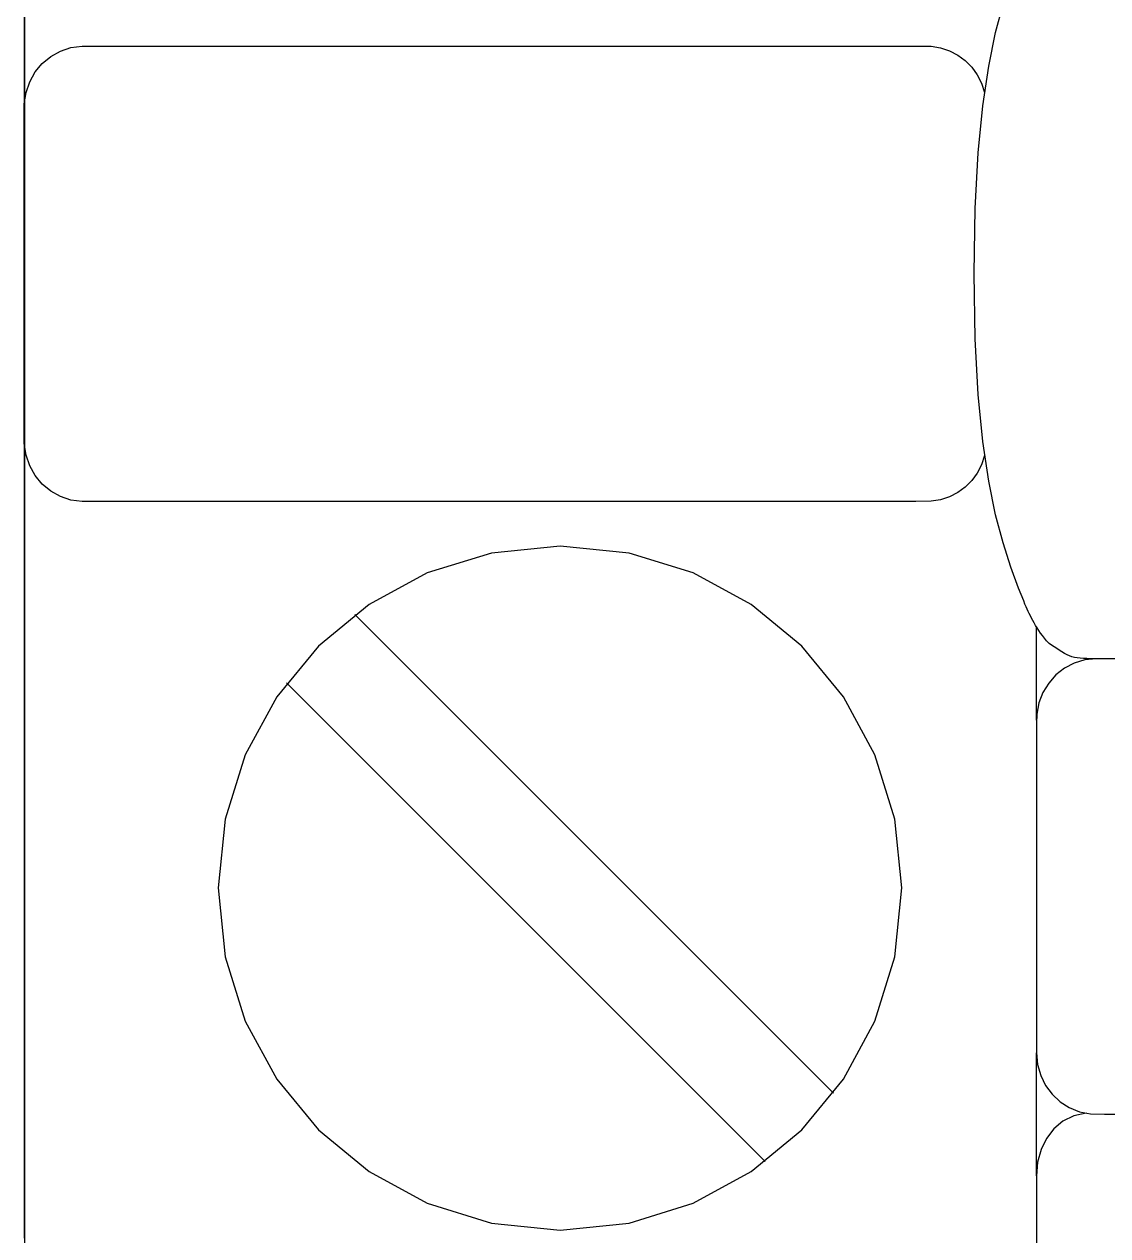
# Model space of a CAD drawing. Extents: x 1 to 47.7, y 0.2 to 35.
# Drawn here: x 36.708 to 37.238, y 8.464 to 9.057 of the extents above; entities that cross this region are included whole.
import ezdxf

# ---------------------------------------------------------------- set-up
doc = ezdxf.new("R2010")
doc.units = 0
doc.header["$MEASUREMENT"] = 0
for name, color, linetype in [('7_1__EMPTY_IO_BOARD_POSITI', 7, 'CONTINUOUS'), ('7_2___8__INDEPENDENT_INPUT', 7, 'CONTINUOUS'), ('7_3___8__OPTOISO_INDEPENDE', 7, 'CONTINUOUS'), ('7_4___24__OPTOISO_INDEPEND', 7, 'CONTINUOUS'), ('7_5___8__INDEPENDENT_INPUT', 7, 'CONTINUOUS'), ('7_6____8__INDEPENDENT_INPU', 7, 'CONTINUOUS'), ('7_7____8__OPTOISO_INDEPEND', 7, 'CONTINUOUS'), ('7_8____8__OPTOISO_INDEPEND', 7, 'CONTINUOUS')]:
    doc.layers.add(name, color=color, linetype=linetype)

msp = doc.modelspace()

# ---------------------------------------------------------------- linework, layer by layer
at = {"layer": '7_1__EMPTY_IO_BOARD_POSITI'}
msp.add_lwpolyline([(36.70819, 8.45), (36.70819, 8.49693), (36.70819, 8.54791), (36.70819, 8.60279), (36.70819, 8.66141), (36.70819, 8.72362), (36.70819, 8.78928), (36.70819, 8.85822), (36.70819, 8.93029), (36.70819, 9.00534), (36.70819, 9.08321), (36.70819, 9.16375), (36.70819, 9.24682), (36.70819, 9.33225), (36.70819, 9.41989), (36.70819, 9.50959), (36.70819, 9.60119), (36.70819, 9.78951)], dxfattribs=at)
at = {"layer": '7_2___8__INDEPENDENT_INPUT'}
for points in [[(36.70795, 9.73009), (36.70795, 9.5967), (36.70795, 9.46688), (36.70795, 9.34107), (36.70795, 9.2197), (36.70795, 9.10324), (36.70795, 8.99213), (36.70795, 8.8868), (36.70795, 8.7877), (36.70795, 8.69529), (36.70795, 8.61), (36.70795, 8.57017), (36.70795, 8.53228), (36.70795, 8.4964), (36.70795, 8.46258)], [(37.23261, 8.74603), (37.23111, 8.74604), (37.22954, 8.74606), (37.22794, 8.74611), (37.22634, 8.74619), (37.22478, 8.74631), (37.2233, 8.74648), (37.22193, 8.74671), (37.2207, 8.747), (37.21956, 8.74742), (37.21831, 8.74801), (37.21706, 8.7487), (37.21579, 8.74946), (37.21452, 8.75027), (37.21325, 8.7511), (37.21199, 8.75195), (37.21073, 8.75278), (37.20948, 8.75357), (37.20832, 8.7548), (37.20726, 8.75611), (37.20626, 8.75739), (37.20533, 8.75865), (37.20447, 8.75989), (37.20366, 8.76112), (37.2029, 8.76235), (37.20219, 8.76358), (37.20153, 8.76482), (37.20091, 8.76599), (37.20035, 8.76708), (37.19983, 8.76814), (37.19932, 8.7692), (37.19881, 8.77031), (37.19828, 8.77151), (37.19771, 8.77283), (37.1971, 8.77433), (37.19461, 8.78065), (37.19081, 8.79093), (37.18699, 8.80272), (37.18332, 8.81654), (37.17997, 8.83291), (37.17708, 8.85237), (37.17482, 8.87544), (37.17335, 8.90265), (37.17282, 8.93451), (37.17335, 8.96637), (37.17482, 8.99357), (37.17708, 9.01663), (37.17997, 9.03609), (37.18332, 9.05247), (37.18699, 9.06628)], [(37.17794, 8.84545), (37.17645, 8.84101), (37.17433, 8.83692), (37.17164, 8.83324), (37.16845, 8.83002), (37.16481, 8.82734), (37.16077, 8.82525), (37.15641, 8.82382), (37.15177, 8.8231), (37.14428, 8.82303), (37.11204, 8.82303), (37.05795, 8.82303), (36.99028, 8.82303), (36.9173, 8.82303), (36.84727, 8.82303), (36.78845, 8.82303), (36.74913, 8.82303), (36.73638, 8.82304), (36.73081, 8.82374), (36.72563, 8.82547), (36.72092, 8.8281), (36.71678, 8.83155), (36.71332, 8.8357), (36.71064, 8.84045), (36.70883, 8.84571), (36.708, 8.85136), (36.70795, 8.85634), (36.70795, 8.8705), (36.70795, 8.89282), (36.70795, 8.92004), (36.70795, 8.94888), (36.70795, 8.9761), (36.70795, 8.99842), (36.70795, 9.01258), (36.708, 9.01756), (36.70883, 9.02321), (36.71064, 9.02846), (36.71332, 9.03322), (36.71678, 9.03737), (36.72092, 9.04081), (36.72563, 9.04344), (36.73081, 9.04516), (36.73638, 9.04586), (36.74913, 9.04588), (36.78845, 9.04588), (36.84727, 9.04588), (36.9173, 9.04588), (36.99028, 9.04588), (37.05795, 9.04588), (37.11204, 9.04588), (37.14428, 9.04588), (37.15178, 9.0458), (37.15645, 9.04508), (37.16083, 9.04363), (37.16487, 9.04151), (37.16851, 9.0388), (37.1717, 9.03555), (37.17437, 9.03183), (37.17647, 9.0277), (37.17794, 9.02322)], [(37.10398, 8.53351), (36.86971, 8.76777)], [(37.20337, 8.71604), (37.20337, 8.76159)], [(37.24831, 8.74603), (37.23261, 8.74603), (37.22705, 8.74549), (37.22184, 8.74393), (37.21709, 8.74146), (37.21288, 8.73818), (37.20932, 8.73419), (37.20651, 8.72958), (37.20453, 8.72446), (37.2035, 8.71893), (37.20337, 8.71442), (37.20337, 8.70262), (37.20337, 8.68206), (37.20337, 8.65594), (37.20337, 8.62744), (37.20337, 8.59973), (37.20337, 8.57599), (37.20337, 8.55942), (37.20337, 8.55319), (37.20389, 8.54749), (37.20541, 8.54215), (37.20782, 8.53727), (37.21101, 8.53295), (37.21491, 8.5293), (37.2194, 8.52641), (37.2244, 8.52438), (37.22979, 8.52332), (37.2367, 8.52318), (37.26643, 8.52318)], [(37.07056, 8.50009), (36.83629, 8.73435)], [(37.20337, 8.50764), (37.20337, 8.55319)], [(37.22759, 8.52376), (37.22157, 8.52239), (37.21629, 8.51976), (37.21182, 8.51602), (37.20822, 8.51134), (37.20557, 8.50585), (37.20393, 8.49971), (37.20337, 8.49307), (37.20337, 8.48884), (37.20337, 8.47792), (37.20337, 8.46298), (37.20337, 8.44671), (37.20337, 8.43178), (37.20337, 8.42085), (37.20337, 8.41662)], [(37.20337, 8.49307), (37.20337, 8.50764)]]:
    msp.add_lwpolyline(points, dxfattribs=at)
msp.add_lwpolyline([(36.97032, 8.4665), (37.004, 8.4699), (37.03537, 8.47966), (37.06375, 8.49509), (37.08848, 8.51553), (37.10887, 8.5403), (37.12427, 8.56874), (37.134, 8.60018), (37.1374, 8.63393), (37.134, 8.66763), (37.12427, 8.69902), (37.10887, 8.72743), (37.08848, 8.75219), (37.06375, 8.77262), (37.03537, 8.78804), (37.004, 8.79779), (36.97032, 8.80119), (36.93662, 8.79779), (36.9052, 8.78804), (36.87676, 8.77262), (36.85197, 8.75219), (36.83151, 8.72743), (36.81605, 8.69902), (36.80628, 8.66763), (36.80287, 8.63393), (36.80628, 8.60018), (36.81605, 8.56874), (36.83151, 8.5403), (36.85197, 8.51553), (36.87676, 8.49509), (36.9052, 8.47966), (36.93662, 8.4699)], close=True, dxfattribs=at)
at = {"layer": '7_3___8__OPTOISO_INDEPENDE'}
for points in [[(36.70795, 9.73009), (36.70795, 9.5967), (36.70795, 9.46688), (36.70795, 9.34107), (36.70795, 9.2197), (36.70795, 9.10324), (36.70795, 8.99213), (36.70795, 8.8868), (36.70795, 8.7877), (36.70795, 8.69529), (36.70795, 8.61), (36.70795, 8.57017), (36.70795, 8.53228), (36.70795, 8.4964), (36.70795, 8.46258)], [(37.23261, 8.74603), (37.23111, 8.74604), (37.22954, 8.74606), (37.22794, 8.74611), (37.22634, 8.74619), (37.22478, 8.74631), (37.2233, 8.74648), (37.22193, 8.74671), (37.2207, 8.747), (37.21956, 8.74742), (37.21831, 8.74801), (37.21706, 8.7487), (37.21579, 8.74946), (37.21452, 8.75027), (37.21325, 8.7511), (37.21199, 8.75195), (37.21073, 8.75278), (37.20948, 8.75357), (37.20832, 8.7548), (37.20726, 8.75611), (37.20626, 8.75739), (37.20533, 8.75865), (37.20447, 8.75989), (37.20366, 8.76112), (37.2029, 8.76235), (37.20219, 8.76358), (37.20153, 8.76482), (37.20091, 8.76599), (37.20035, 8.76708), (37.19983, 8.76814), (37.19932, 8.7692), (37.19881, 8.77031), (37.19828, 8.77151), (37.19771, 8.77283), (37.1971, 8.77433), (37.19461, 8.78065), (37.19081, 8.79093), (37.18699, 8.80272), (37.18332, 8.81654), (37.17997, 8.83291), (37.17708, 8.85237), (37.17482, 8.87544), (37.17335, 8.90265), (37.17282, 8.93451), (37.17335, 8.96637), (37.17482, 8.99357), (37.17708, 9.01663), (37.17997, 9.03609), (37.18332, 9.05247), (37.18699, 9.06628)], [(37.17794, 8.84545), (37.17645, 8.84101), (37.17433, 8.83692), (37.17164, 8.83324), (37.16845, 8.83002), (37.16481, 8.82734), (37.16077, 8.82525), (37.15641, 8.82382), (37.15177, 8.8231), (37.14428, 8.82303), (37.11204, 8.82303), (37.05795, 8.82303), (36.99028, 8.82303), (36.9173, 8.82303), (36.84727, 8.82303), (36.78845, 8.82303), (36.74913, 8.82303), (36.73638, 8.82304), (36.73081, 8.82374), (36.72563, 8.82547), (36.72092, 8.8281), (36.71678, 8.83155), (36.71332, 8.8357), (36.71064, 8.84045), (36.70883, 8.84571), (36.708, 8.85136), (36.70795, 8.85634), (36.70795, 8.8705), (36.70795, 8.89282), (36.70795, 8.92004), (36.70795, 8.94888), (36.70795, 8.9761), (36.70795, 8.99842), (36.70795, 9.01258), (36.708, 9.01756), (36.70883, 9.02321), (36.71064, 9.02846), (36.71332, 9.03322), (36.71678, 9.03737), (36.72092, 9.04081), (36.72563, 9.04344), (36.73081, 9.04516), (36.73638, 9.04586), (36.74913, 9.04588), (36.78845, 9.04588), (36.84727, 9.04588), (36.9173, 9.04588), (36.99028, 9.04588), (37.05795, 9.04588), (37.11204, 9.04588), (37.14428, 9.04588), (37.15178, 9.0458), (37.15645, 9.04508), (37.16083, 9.04363), (37.16487, 9.04151), (37.16851, 9.0388), (37.1717, 9.03555), (37.17437, 9.03183), (37.17647, 9.0277), (37.17794, 9.02322)], [(37.10398, 8.53351), (36.86971, 8.76777)], [(37.20337, 8.71604), (37.20337, 8.76159)], [(37.24831, 8.74603), (37.23261, 8.74603), (37.22705, 8.74549), (37.22184, 8.74393), (37.21709, 8.74146), (37.21288, 8.73818), (37.20932, 8.73419), (37.20651, 8.72958), (37.20453, 8.72446), (37.2035, 8.71893), (37.20337, 8.71442), (37.20337, 8.70262), (37.20337, 8.68206), (37.20337, 8.65594), (37.20337, 8.62744), (37.20337, 8.59973), (37.20337, 8.57599), (37.20337, 8.55942), (37.20337, 8.55319), (37.20389, 8.54749), (37.20541, 8.54215), (37.20782, 8.53727), (37.21101, 8.53295), (37.21491, 8.5293), (37.2194, 8.52641), (37.2244, 8.52438), (37.22979, 8.52332), (37.2367, 8.52318), (37.26643, 8.52318)], [(37.07056, 8.50009), (36.83629, 8.73435)], [(37.20337, 8.50764), (37.20337, 8.55319)], [(37.22759, 8.52376), (37.22157, 8.52239), (37.21629, 8.51976), (37.21182, 8.51602), (37.20822, 8.51134), (37.20557, 8.50585), (37.20393, 8.49971), (37.20337, 8.49307), (37.20337, 8.48884), (37.20337, 8.47792), (37.20337, 8.46298), (37.20337, 8.44671), (37.20337, 8.43178), (37.20337, 8.42085), (37.20337, 8.41662)], [(37.20337, 8.49307), (37.20337, 8.50764)]]:
    msp.add_lwpolyline(points, dxfattribs=at)
msp.add_lwpolyline([(36.97032, 8.4665), (37.004, 8.4699), (37.03537, 8.47966), (37.06375, 8.49509), (37.08848, 8.51553), (37.10887, 8.5403), (37.12427, 8.56874), (37.134, 8.60018), (37.1374, 8.63393), (37.134, 8.66763), (37.12427, 8.69902), (37.10887, 8.72743), (37.08848, 8.75219), (37.06375, 8.77262), (37.03537, 8.78804), (37.004, 8.79779), (36.97032, 8.80119), (36.93662, 8.79779), (36.9052, 8.78804), (36.87676, 8.77262), (36.85197, 8.75219), (36.83151, 8.72743), (36.81605, 8.69902), (36.80628, 8.66763), (36.80287, 8.63393), (36.80628, 8.60018), (36.81605, 8.56874), (36.83151, 8.5403), (36.85197, 8.51553), (36.87676, 8.49509), (36.9052, 8.47966), (36.93662, 8.4699)], close=True, dxfattribs=at)
at = {"layer": '7_4___24__OPTOISO_INDEPEND'}
for points in [[(36.70795, 9.73009), (36.70795, 9.5967), (36.70795, 9.46688), (36.70795, 9.34107), (36.70795, 9.2197), (36.70795, 9.10324), (36.70795, 8.99213), (36.70795, 8.8868), (36.70795, 8.7877), (36.70795, 8.69529), (36.70795, 8.61), (36.70795, 8.57017), (36.70795, 8.53228), (36.70795, 8.4964), (36.70795, 8.46258)], [(37.23261, 8.74603), (37.23111, 8.74604), (37.22954, 8.74606), (37.22794, 8.74611), (37.22634, 8.74619), (37.22478, 8.74631), (37.2233, 8.74648), (37.22193, 8.74671), (37.2207, 8.747), (37.21956, 8.74742), (37.21831, 8.74801), (37.21706, 8.7487), (37.21579, 8.74946), (37.21452, 8.75027), (37.21325, 8.7511), (37.21199, 8.75195), (37.21073, 8.75278), (37.20948, 8.75357), (37.20832, 8.7548), (37.20726, 8.75611), (37.20626, 8.75739), (37.20533, 8.75865), (37.20447, 8.75989), (37.20366, 8.76112), (37.2029, 8.76235), (37.20219, 8.76358), (37.20153, 8.76482), (37.20091, 8.76599), (37.20035, 8.76708), (37.19983, 8.76814), (37.19932, 8.7692), (37.19881, 8.77031), (37.19828, 8.77151), (37.19771, 8.77283), (37.1971, 8.77433), (37.19461, 8.78065), (37.19081, 8.79093), (37.18699, 8.80272), (37.18332, 8.81654), (37.17997, 8.83291), (37.17708, 8.85237), (37.17482, 8.87544), (37.17335, 8.90265), (37.17282, 8.93451), (37.17335, 8.96637), (37.17482, 8.99357), (37.17708, 9.01663), (37.17997, 9.03609), (37.18332, 9.05247), (37.18699, 9.06628)], [(37.17794, 8.84545), (37.17645, 8.84101), (37.17433, 8.83692), (37.17164, 8.83324), (37.16845, 8.83002), (37.16481, 8.82734), (37.16077, 8.82525), (37.15641, 8.82382), (37.15177, 8.8231), (37.14428, 8.82303), (37.11204, 8.82303), (37.05795, 8.82303), (36.99028, 8.82303), (36.9173, 8.82303), (36.84727, 8.82303), (36.78845, 8.82303), (36.74913, 8.82303), (36.73638, 8.82304), (36.73081, 8.82374), (36.72563, 8.82547), (36.72092, 8.8281), (36.71678, 8.83155), (36.71332, 8.8357), (36.71064, 8.84045), (36.70883, 8.84571), (36.708, 8.85136), (36.70795, 8.85634), (36.70795, 8.8705), (36.70795, 8.89282), (36.70795, 8.92004), (36.70795, 8.94888), (36.70795, 8.9761), (36.70795, 8.99842), (36.70795, 9.01258), (36.708, 9.01756), (36.70883, 9.02321), (36.71064, 9.02846), (36.71332, 9.03322), (36.71678, 9.03737), (36.72092, 9.04081), (36.72563, 9.04344), (36.73081, 9.04516), (36.73638, 9.04586), (36.74913, 9.04588), (36.78845, 9.04588), (36.84727, 9.04588), (36.9173, 9.04588), (36.99028, 9.04588), (37.05795, 9.04588), (37.11204, 9.04588), (37.14428, 9.04588), (37.15178, 9.0458), (37.15645, 9.04508), (37.16083, 9.04363), (37.16487, 9.04151), (37.16851, 9.0388), (37.1717, 9.03555), (37.17437, 9.03183), (37.17647, 9.0277), (37.17794, 9.02322)], [(37.10398, 8.53351), (36.86971, 8.76777)], [(37.20337, 8.71604), (37.20337, 8.76159)], [(37.24831, 8.74603), (37.23261, 8.74603), (37.22705, 8.74549), (37.22184, 8.74393), (37.21709, 8.74146), (37.21288, 8.73818), (37.20932, 8.73419), (37.20651, 8.72958), (37.20453, 8.72446), (37.2035, 8.71893), (37.20337, 8.71442), (37.20337, 8.70262), (37.20337, 8.68206), (37.20337, 8.65594), (37.20337, 8.62744), (37.20337, 8.59973), (37.20337, 8.57599), (37.20337, 8.55942), (37.20337, 8.55319), (37.20389, 8.54749), (37.20541, 8.54215), (37.20782, 8.53727), (37.21101, 8.53295), (37.21491, 8.5293), (37.2194, 8.52641), (37.2244, 8.52438), (37.22979, 8.52332), (37.2367, 8.52318), (37.26643, 8.52318)], [(37.07056, 8.50009), (36.83629, 8.73435)], [(37.20337, 8.50764), (37.20337, 8.55319)], [(37.22759, 8.52376), (37.22157, 8.52239), (37.21629, 8.51976), (37.21182, 8.51602), (37.20822, 8.51134), (37.20557, 8.50585), (37.20393, 8.49971), (37.20337, 8.49307), (37.20337, 8.48884), (37.20337, 8.47792), (37.20337, 8.46298), (37.20337, 8.44671), (37.20337, 8.43178), (37.20337, 8.42085), (37.20337, 8.41662)], [(37.20337, 8.49307), (37.20337, 8.50764)]]:
    msp.add_lwpolyline(points, dxfattribs=at)
msp.add_lwpolyline([(36.97032, 8.4665), (37.004, 8.4699), (37.03537, 8.47966), (37.06375, 8.49509), (37.08848, 8.51553), (37.10887, 8.5403), (37.12427, 8.56874), (37.134, 8.60018), (37.1374, 8.63393), (37.134, 8.66763), (37.12427, 8.69902), (37.10887, 8.72743), (37.08848, 8.75219), (37.06375, 8.77262), (37.03537, 8.78804), (37.004, 8.79779), (36.97032, 8.80119), (36.93662, 8.79779), (36.9052, 8.78804), (36.87676, 8.77262), (36.85197, 8.75219), (36.83151, 8.72743), (36.81605, 8.69902), (36.80628, 8.66763), (36.80287, 8.63393), (36.80628, 8.60018), (36.81605, 8.56874), (36.83151, 8.5403), (36.85197, 8.51553), (36.87676, 8.49509), (36.9052, 8.47966), (36.93662, 8.4699)], close=True, dxfattribs=at)
at = {"layer": '7_5___8__INDEPENDENT_INPUT'}
for points in [[(36.70795, 9.73009), (36.70795, 9.5967), (36.70795, 9.46688), (36.70795, 9.34107), (36.70795, 9.2197), (36.70795, 9.10324), (36.70795, 8.99213), (36.70795, 8.8868), (36.70795, 8.7877), (36.70795, 8.69529), (36.70795, 8.61), (36.70795, 8.57017), (36.70795, 8.53228), (36.70795, 8.4964), (36.70795, 8.46258)], [(37.23261, 8.74603), (37.23111, 8.74604), (37.22954, 8.74606), (37.22794, 8.74611), (37.22634, 8.74619), (37.22478, 8.74631), (37.2233, 8.74648), (37.22193, 8.74671), (37.2207, 8.747), (37.21956, 8.74742), (37.21831, 8.74801), (37.21706, 8.7487), (37.21579, 8.74946), (37.21452, 8.75027), (37.21325, 8.7511), (37.21199, 8.75195), (37.21073, 8.75278), (37.20948, 8.75357), (37.20832, 8.7548), (37.20726, 8.75611), (37.20626, 8.75739), (37.20533, 8.75865), (37.20447, 8.75989), (37.20366, 8.76112), (37.2029, 8.76235), (37.20219, 8.76358), (37.20153, 8.76482), (37.20091, 8.76599), (37.20035, 8.76708), (37.19983, 8.76814), (37.19932, 8.7692), (37.19881, 8.77031), (37.19828, 8.77151), (37.19771, 8.77283), (37.1971, 8.77433), (37.19461, 8.78065), (37.19081, 8.79093), (37.18699, 8.80272), (37.18332, 8.81654), (37.17997, 8.83291), (37.17708, 8.85237), (37.17482, 8.87544), (37.17335, 8.90265), (37.17282, 8.93451), (37.17335, 8.96637), (37.17482, 8.99357), (37.17708, 9.01663), (37.17997, 9.03609), (37.18332, 9.05247), (37.18699, 9.06628)], [(37.17794, 8.84545), (37.17645, 8.84101), (37.17433, 8.83692), (37.17164, 8.83324), (37.16845, 8.83002), (37.16481, 8.82734), (37.16077, 8.82525), (37.15641, 8.82382), (37.15177, 8.8231), (37.14428, 8.82303), (37.11204, 8.82303), (37.05795, 8.82303), (36.99028, 8.82303), (36.9173, 8.82303), (36.84727, 8.82303), (36.78845, 8.82303), (36.74913, 8.82303), (36.73638, 8.82304), (36.73081, 8.82374), (36.72563, 8.82547), (36.72092, 8.8281), (36.71678, 8.83155), (36.71332, 8.8357), (36.71064, 8.84045), (36.70883, 8.84571), (36.708, 8.85136), (36.70795, 8.85634), (36.70795, 8.8705), (36.70795, 8.89282), (36.70795, 8.92004), (36.70795, 8.94888), (36.70795, 8.9761), (36.70795, 8.99842), (36.70795, 9.01258), (36.708, 9.01756), (36.70883, 9.02321), (36.71064, 9.02846), (36.71332, 9.03322), (36.71678, 9.03737), (36.72092, 9.04081), (36.72563, 9.04344), (36.73081, 9.04516), (36.73638, 9.04586), (36.74913, 9.04588), (36.78845, 9.04588), (36.84727, 9.04588), (36.9173, 9.04588), (36.99028, 9.04588), (37.05795, 9.04588), (37.11204, 9.04588), (37.14428, 9.04588), (37.15178, 9.0458), (37.15645, 9.04508), (37.16083, 9.04363), (37.16487, 9.04151), (37.16851, 9.0388), (37.1717, 9.03555), (37.17437, 9.03183), (37.17647, 9.0277), (37.17794, 9.02322)], [(37.10398, 8.53351), (36.86971, 8.76777)], [(37.20337, 8.71604), (37.20337, 8.76159)], [(37.24831, 8.74603), (37.23261, 8.74603), (37.22705, 8.74549), (37.22184, 8.74393), (37.21709, 8.74146), (37.21288, 8.73818), (37.20932, 8.73419), (37.20651, 8.72958), (37.20453, 8.72446), (37.2035, 8.71893), (37.20337, 8.71442), (37.20337, 8.70262), (37.20337, 8.68206), (37.20337, 8.65594), (37.20337, 8.62744), (37.20337, 8.59973), (37.20337, 8.57599), (37.20337, 8.55942), (37.20337, 8.55319), (37.20389, 8.54749), (37.20541, 8.54215), (37.20782, 8.53727), (37.21101, 8.53295), (37.21491, 8.5293), (37.2194, 8.52641), (37.2244, 8.52438), (37.22979, 8.52332), (37.2367, 8.52318), (37.26643, 8.52318)], [(37.07056, 8.50009), (36.83629, 8.73435)], [(37.20337, 8.50764), (37.20337, 8.55319)], [(37.22759, 8.52376), (37.22157, 8.52239), (37.21629, 8.51976), (37.21182, 8.51602), (37.20822, 8.51134), (37.20557, 8.50585), (37.20393, 8.49971), (37.20337, 8.49307), (37.20337, 8.48884), (37.20337, 8.47792), (37.20337, 8.46298), (37.20337, 8.44671), (37.20337, 8.43178), (37.20337, 8.42085), (37.20337, 8.41662)], [(37.20337, 8.49307), (37.20337, 8.50764)]]:
    msp.add_lwpolyline(points, dxfattribs=at)
msp.add_lwpolyline([(36.97032, 8.4665), (37.004, 8.4699), (37.03537, 8.47966), (37.06375, 8.49509), (37.08848, 8.51553), (37.10887, 8.5403), (37.12427, 8.56874), (37.134, 8.60018), (37.1374, 8.63393), (37.134, 8.66763), (37.12427, 8.69902), (37.10887, 8.72743), (37.08848, 8.75219), (37.06375, 8.77262), (37.03537, 8.78804), (37.004, 8.79779), (36.97032, 8.80119), (36.93662, 8.79779), (36.9052, 8.78804), (36.87676, 8.77262), (36.85197, 8.75219), (36.83151, 8.72743), (36.81605, 8.69902), (36.80628, 8.66763), (36.80287, 8.63393), (36.80628, 8.60018), (36.81605, 8.56874), (36.83151, 8.5403), (36.85197, 8.51553), (36.87676, 8.49509), (36.9052, 8.47966), (36.93662, 8.4699)], close=True, dxfattribs=at)
at = {"layer": '7_6____8__INDEPENDENT_INPU'}
for points in [[(36.70795, 9.73009), (36.70795, 9.5967), (36.70795, 9.46688), (36.70795, 9.34107), (36.70795, 9.2197), (36.70795, 9.10324), (36.70795, 8.99213), (36.70795, 8.8868), (36.70795, 8.7877), (36.70795, 8.69529), (36.70795, 8.61), (36.70795, 8.57017), (36.70795, 8.53228), (36.70795, 8.4964), (36.70795, 8.46258)], [(37.23261, 8.74603), (37.23111, 8.74604), (37.22954, 8.74606), (37.22794, 8.74611), (37.22634, 8.74619), (37.22478, 8.74631), (37.2233, 8.74648), (37.22193, 8.74671), (37.2207, 8.747), (37.21956, 8.74742), (37.21831, 8.74801), (37.21706, 8.7487), (37.21579, 8.74946), (37.21452, 8.75027), (37.21325, 8.7511), (37.21199, 8.75195), (37.21073, 8.75278), (37.20948, 8.75357), (37.20832, 8.7548), (37.20726, 8.75611), (37.20626, 8.75739), (37.20533, 8.75865), (37.20447, 8.75989), (37.20366, 8.76112), (37.2029, 8.76235), (37.20219, 8.76358), (37.20153, 8.76482), (37.20091, 8.76599), (37.20035, 8.76708), (37.19983, 8.76814), (37.19932, 8.7692), (37.19881, 8.77031), (37.19828, 8.77151), (37.19771, 8.77283), (37.1971, 8.77433), (37.19461, 8.78065), (37.19081, 8.79093), (37.18699, 8.80272), (37.18332, 8.81654), (37.17997, 8.83291), (37.17708, 8.85237), (37.17482, 8.87544), (37.17335, 8.90265), (37.17282, 8.93451), (37.17335, 8.96637), (37.17482, 8.99357), (37.17708, 9.01663), (37.17997, 9.03609), (37.18332, 9.05247), (37.18699, 9.06628)], [(37.17794, 8.84545), (37.17645, 8.84101), (37.17433, 8.83692), (37.17164, 8.83324), (37.16845, 8.83002), (37.16481, 8.82734), (37.16077, 8.82525), (37.15641, 8.82382), (37.15177, 8.8231), (37.14428, 8.82303), (37.11204, 8.82303), (37.05795, 8.82303), (36.99028, 8.82303), (36.9173, 8.82303), (36.84727, 8.82303), (36.78845, 8.82303), (36.74913, 8.82303), (36.73638, 8.82304), (36.73081, 8.82374), (36.72563, 8.82547), (36.72092, 8.8281), (36.71678, 8.83155), (36.71332, 8.8357), (36.71064, 8.84045), (36.70883, 8.84571), (36.708, 8.85136), (36.70795, 8.85634), (36.70795, 8.8705), (36.70795, 8.89282), (36.70795, 8.92004), (36.70795, 8.94888), (36.70795, 8.9761), (36.70795, 8.99842), (36.70795, 9.01258), (36.708, 9.01756), (36.70883, 9.02321), (36.71064, 9.02846), (36.71332, 9.03322), (36.71678, 9.03737), (36.72092, 9.04081), (36.72563, 9.04344), (36.73081, 9.04516), (36.73638, 9.04586), (36.74913, 9.04588), (36.78845, 9.04588), (36.84727, 9.04588), (36.9173, 9.04588), (36.99028, 9.04588), (37.05795, 9.04588), (37.11204, 9.04588), (37.14428, 9.04588), (37.15178, 9.0458), (37.15645, 9.04508), (37.16083, 9.04363), (37.16487, 9.04151), (37.16851, 9.0388), (37.1717, 9.03555), (37.17437, 9.03183), (37.17647, 9.0277), (37.17794, 9.02322)], [(37.10398, 8.53351), (36.86971, 8.76777)], [(37.20337, 8.71604), (37.20337, 8.76159)], [(37.24831, 8.74603), (37.23261, 8.74603), (37.22705, 8.74549), (37.22184, 8.74393), (37.21709, 8.74146), (37.21288, 8.73818), (37.20932, 8.73419), (37.20651, 8.72958), (37.20453, 8.72446), (37.2035, 8.71893), (37.20337, 8.71442), (37.20337, 8.70262), (37.20337, 8.68206), (37.20337, 8.65594), (37.20337, 8.62744), (37.20337, 8.59973), (37.20337, 8.57599), (37.20337, 8.55942), (37.20337, 8.55319), (37.20389, 8.54749), (37.20541, 8.54215), (37.20782, 8.53727), (37.21101, 8.53295), (37.21491, 8.5293), (37.2194, 8.52641), (37.2244, 8.52438), (37.22979, 8.52332), (37.2367, 8.52318), (37.26643, 8.52318)], [(37.07056, 8.50009), (36.83629, 8.73435)], [(37.20337, 8.50764), (37.20337, 8.55319)], [(37.22759, 8.52376), (37.22157, 8.52239), (37.21629, 8.51976), (37.21182, 8.51602), (37.20822, 8.51134), (37.20557, 8.50585), (37.20393, 8.49971), (37.20337, 8.49307), (37.20337, 8.48884), (37.20337, 8.47792), (37.20337, 8.46298), (37.20337, 8.44671), (37.20337, 8.43178), (37.20337, 8.42085), (37.20337, 8.41662)], [(37.20337, 8.49307), (37.20337, 8.50764)]]:
    msp.add_lwpolyline(points, dxfattribs=at)
msp.add_lwpolyline([(36.97032, 8.4665), (37.004, 8.4699), (37.03537, 8.47966), (37.06375, 8.49509), (37.08848, 8.51553), (37.10887, 8.5403), (37.12427, 8.56874), (37.134, 8.60018), (37.1374, 8.63393), (37.134, 8.66763), (37.12427, 8.69902), (37.10887, 8.72743), (37.08848, 8.75219), (37.06375, 8.77262), (37.03537, 8.78804), (37.004, 8.79779), (36.97032, 8.80119), (36.93662, 8.79779), (36.9052, 8.78804), (36.87676, 8.77262), (36.85197, 8.75219), (36.83151, 8.72743), (36.81605, 8.69902), (36.80628, 8.66763), (36.80287, 8.63393), (36.80628, 8.60018), (36.81605, 8.56874), (36.83151, 8.5403), (36.85197, 8.51553), (36.87676, 8.49509), (36.9052, 8.47966), (36.93662, 8.4699)], close=True, dxfattribs=at)
at = {"layer": '7_7____8__OPTOISO_INDEPEND'}
for points in [[(36.70795, 9.73009), (36.70795, 9.5967), (36.70795, 9.46688), (36.70795, 9.34107), (36.70795, 9.2197), (36.70795, 9.10324), (36.70795, 8.99213), (36.70795, 8.8868), (36.70795, 8.7877), (36.70795, 8.69529), (36.70795, 8.61), (36.70795, 8.57017), (36.70795, 8.53228), (36.70795, 8.4964), (36.70795, 8.46258)], [(37.23261, 8.74603), (37.23111, 8.74604), (37.22954, 8.74606), (37.22794, 8.74611), (37.22634, 8.74619), (37.22478, 8.74631), (37.2233, 8.74648), (37.22193, 8.74671), (37.2207, 8.747), (37.21956, 8.74742), (37.21831, 8.74801), (37.21706, 8.7487), (37.21579, 8.74946), (37.21452, 8.75027), (37.21325, 8.7511), (37.21199, 8.75195), (37.21073, 8.75278), (37.20948, 8.75357), (37.20832, 8.7548), (37.20726, 8.75611), (37.20626, 8.75739), (37.20533, 8.75865), (37.20447, 8.75989), (37.20366, 8.76112), (37.2029, 8.76235), (37.20219, 8.76358), (37.20153, 8.76482), (37.20091, 8.76599), (37.20035, 8.76708), (37.19983, 8.76814), (37.19932, 8.7692), (37.19881, 8.77031), (37.19828, 8.77151), (37.19771, 8.77283), (37.1971, 8.77433), (37.19461, 8.78065), (37.19081, 8.79093), (37.18699, 8.80272), (37.18332, 8.81654), (37.17997, 8.83291), (37.17708, 8.85237), (37.17482, 8.87544), (37.17335, 8.90265), (37.17282, 8.93451), (37.17335, 8.96637), (37.17482, 8.99357), (37.17708, 9.01663), (37.17997, 9.03609), (37.18332, 9.05247), (37.18699, 9.06628)], [(37.17794, 8.84545), (37.17645, 8.84101), (37.17433, 8.83692), (37.17164, 8.83324), (37.16845, 8.83002), (37.16481, 8.82734), (37.16077, 8.82525), (37.15641, 8.82382), (37.15177, 8.8231), (37.14428, 8.82303), (37.11204, 8.82303), (37.05795, 8.82303), (36.99028, 8.82303), (36.9173, 8.82303), (36.84727, 8.82303), (36.78845, 8.82303), (36.74913, 8.82303), (36.73638, 8.82304), (36.73081, 8.82374), (36.72563, 8.82547), (36.72092, 8.8281), (36.71678, 8.83155), (36.71332, 8.8357), (36.71064, 8.84045), (36.70883, 8.84571), (36.708, 8.85136), (36.70795, 8.85634), (36.70795, 8.8705), (36.70795, 8.89282), (36.70795, 8.92004), (36.70795, 8.94888), (36.70795, 8.9761), (36.70795, 8.99842), (36.70795, 9.01258), (36.708, 9.01756), (36.70883, 9.02321), (36.71064, 9.02846), (36.71332, 9.03322), (36.71678, 9.03737), (36.72092, 9.04081), (36.72563, 9.04344), (36.73081, 9.04516), (36.73638, 9.04586), (36.74913, 9.04588), (36.78845, 9.04588), (36.84727, 9.04588), (36.9173, 9.04588), (36.99028, 9.04588), (37.05795, 9.04588), (37.11204, 9.04588), (37.14428, 9.04588), (37.15178, 9.0458), (37.15645, 9.04508), (37.16083, 9.04363), (37.16487, 9.04151), (37.16851, 9.0388), (37.1717, 9.03555), (37.17437, 9.03183), (37.17647, 9.0277), (37.17794, 9.02322)], [(37.10398, 8.53351), (36.86971, 8.76777)], [(37.20337, 8.71604), (37.20337, 8.76159)], [(37.24831, 8.74603), (37.23261, 8.74603), (37.22705, 8.74549), (37.22184, 8.74393), (37.21709, 8.74146), (37.21288, 8.73818), (37.20932, 8.73419), (37.20651, 8.72958), (37.20453, 8.72446), (37.2035, 8.71893), (37.20337, 8.71442), (37.20337, 8.70262), (37.20337, 8.68206), (37.20337, 8.65594), (37.20337, 8.62744), (37.20337, 8.59973), (37.20337, 8.57599), (37.20337, 8.55942), (37.20337, 8.55319), (37.20389, 8.54749), (37.20541, 8.54215), (37.20782, 8.53727), (37.21101, 8.53295), (37.21491, 8.5293), (37.2194, 8.52641), (37.2244, 8.52438), (37.22979, 8.52332), (37.2367, 8.52318), (37.26643, 8.52318)], [(37.07056, 8.50009), (36.83629, 8.73435)], [(37.20337, 8.50764), (37.20337, 8.55319)], [(37.22759, 8.52376), (37.22157, 8.52239), (37.21629, 8.51976), (37.21182, 8.51602), (37.20822, 8.51134), (37.20557, 8.50585), (37.20393, 8.49971), (37.20337, 8.49307), (37.20337, 8.48884), (37.20337, 8.47792), (37.20337, 8.46298), (37.20337, 8.44671), (37.20337, 8.43178), (37.20337, 8.42085), (37.20337, 8.41662)], [(37.20337, 8.49307), (37.20337, 8.50764)]]:
    msp.add_lwpolyline(points, dxfattribs=at)
msp.add_lwpolyline([(36.97032, 8.4665), (37.004, 8.4699), (37.03537, 8.47966), (37.06375, 8.49509), (37.08848, 8.51553), (37.10887, 8.5403), (37.12427, 8.56874), (37.134, 8.60018), (37.1374, 8.63393), (37.134, 8.66763), (37.12427, 8.69902), (37.10887, 8.72743), (37.08848, 8.75219), (37.06375, 8.77262), (37.03537, 8.78804), (37.004, 8.79779), (36.97032, 8.80119), (36.93662, 8.79779), (36.9052, 8.78804), (36.87676, 8.77262), (36.85197, 8.75219), (36.83151, 8.72743), (36.81605, 8.69902), (36.80628, 8.66763), (36.80287, 8.63393), (36.80628, 8.60018), (36.81605, 8.56874), (36.83151, 8.5403), (36.85197, 8.51553), (36.87676, 8.49509), (36.9052, 8.47966), (36.93662, 8.4699)], close=True, dxfattribs=at)
at = {"layer": '7_8____8__OPTOISO_INDEPEND'}
for points in [[(36.70795, 9.73009), (36.70795, 9.5967), (36.70795, 9.46688), (36.70795, 9.34107), (36.70795, 9.2197), (36.70795, 9.10324), (36.70795, 8.99213), (36.70795, 8.8868), (36.70795, 8.7877), (36.70795, 8.69529), (36.70795, 8.61), (36.70795, 8.57017), (36.70795, 8.53228), (36.70795, 8.4964), (36.70795, 8.46258)], [(37.23261, 8.74603), (37.23111, 8.74604), (37.22954, 8.74606), (37.22794, 8.74611), (37.22634, 8.74619), (37.22478, 8.74631), (37.2233, 8.74648), (37.22193, 8.74671), (37.2207, 8.747), (37.21956, 8.74742), (37.21831, 8.74801), (37.21706, 8.7487), (37.21579, 8.74946), (37.21452, 8.75027), (37.21325, 8.7511), (37.21199, 8.75195), (37.21073, 8.75278), (37.20948, 8.75357), (37.20832, 8.7548), (37.20726, 8.75611), (37.20626, 8.75739), (37.20533, 8.75865), (37.20447, 8.75989), (37.20366, 8.76112), (37.2029, 8.76235), (37.20219, 8.76358), (37.20153, 8.76482), (37.20091, 8.76599), (37.20035, 8.76708), (37.19983, 8.76814), (37.19932, 8.7692), (37.19881, 8.77031), (37.19828, 8.77151), (37.19771, 8.77283), (37.1971, 8.77433), (37.19461, 8.78065), (37.19081, 8.79093), (37.18699, 8.80272), (37.18332, 8.81654), (37.17997, 8.83291), (37.17708, 8.85237), (37.17482, 8.87544), (37.17335, 8.90265), (37.17282, 8.93451), (37.17335, 8.96637), (37.17482, 8.99357), (37.17708, 9.01663), (37.17997, 9.03609), (37.18332, 9.05247), (37.18699, 9.06628)], [(37.17794, 8.84545), (37.17645, 8.84101), (37.17433, 8.83692), (37.17164, 8.83324), (37.16845, 8.83002), (37.16481, 8.82734), (37.16077, 8.82525), (37.15641, 8.82382), (37.15177, 8.8231), (37.14428, 8.82303), (37.11204, 8.82303), (37.05795, 8.82303), (36.99028, 8.82303), (36.9173, 8.82303), (36.84727, 8.82303), (36.78845, 8.82303), (36.74913, 8.82303), (36.73638, 8.82304), (36.73081, 8.82374), (36.72563, 8.82547), (36.72092, 8.8281), (36.71678, 8.83155), (36.71332, 8.8357), (36.71064, 8.84045), (36.70883, 8.84571), (36.708, 8.85136), (36.70795, 8.85634), (36.70795, 8.8705), (36.70795, 8.89282), (36.70795, 8.92004), (36.70795, 8.94888), (36.70795, 8.9761), (36.70795, 8.99842), (36.70795, 9.01258), (36.708, 9.01756), (36.70883, 9.02321), (36.71064, 9.02846), (36.71332, 9.03322), (36.71678, 9.03737), (36.72092, 9.04081), (36.72563, 9.04344), (36.73081, 9.04516), (36.73638, 9.04586), (36.74913, 9.04588), (36.78845, 9.04588), (36.84727, 9.04588), (36.9173, 9.04588), (36.99028, 9.04588), (37.05795, 9.04588), (37.11204, 9.04588), (37.14428, 9.04588), (37.15178, 9.0458), (37.15645, 9.04508), (37.16083, 9.04363), (37.16487, 9.04151), (37.16851, 9.0388), (37.1717, 9.03555), (37.17437, 9.03183), (37.17647, 9.0277), (37.17794, 9.02322)], [(37.10398, 8.53351), (36.86971, 8.76777)], [(37.20337, 8.71604), (37.20337, 8.76159)], [(37.24831, 8.74603), (37.23261, 8.74603), (37.22705, 8.74549), (37.22184, 8.74393), (37.21709, 8.74146), (37.21288, 8.73818), (37.20932, 8.73419), (37.20651, 8.72958), (37.20453, 8.72446), (37.2035, 8.71893), (37.20337, 8.71442), (37.20337, 8.70262), (37.20337, 8.68206), (37.20337, 8.65594), (37.20337, 8.62744), (37.20337, 8.59973), (37.20337, 8.57599), (37.20337, 8.55942), (37.20337, 8.55319), (37.20389, 8.54749), (37.20541, 8.54215), (37.20782, 8.53727), (37.21101, 8.53295), (37.21491, 8.5293), (37.2194, 8.52641), (37.2244, 8.52438), (37.22979, 8.52332), (37.2367, 8.52318), (37.26643, 8.52318)], [(37.07056, 8.50009), (36.83629, 8.73435)], [(37.20337, 8.50764), (37.20337, 8.55319)], [(37.22759, 8.52376), (37.22157, 8.52239), (37.21629, 8.51976), (37.21182, 8.51602), (37.20822, 8.51134), (37.20557, 8.50585), (37.20393, 8.49971), (37.20337, 8.49307), (37.20337, 8.48884), (37.20337, 8.47792), (37.20337, 8.46298), (37.20337, 8.44671), (37.20337, 8.43178), (37.20337, 8.42085), (37.20337, 8.41662)], [(37.20337, 8.49307), (37.20337, 8.50764)]]:
    msp.add_lwpolyline(points, dxfattribs=at)
msp.add_lwpolyline([(36.97032, 8.4665), (37.004, 8.4699), (37.03537, 8.47966), (37.06375, 8.49509), (37.08848, 8.51553), (37.10887, 8.5403), (37.12427, 8.56874), (37.134, 8.60018), (37.1374, 8.63393), (37.134, 8.66763), (37.12427, 8.69902), (37.10887, 8.72743), (37.08848, 8.75219), (37.06375, 8.77262), (37.03537, 8.78804), (37.004, 8.79779), (36.97032, 8.80119), (36.93662, 8.79779), (36.9052, 8.78804), (36.87676, 8.77262), (36.85197, 8.75219), (36.83151, 8.72743), (36.81605, 8.69902), (36.80628, 8.66763), (36.80287, 8.63393), (36.80628, 8.60018), (36.81605, 8.56874), (36.83151, 8.5403), (36.85197, 8.51553), (36.87676, 8.49509), (36.9052, 8.47966), (36.93662, 8.4699)], close=True, dxfattribs=at)

doc.saveas('drawing.dxf')
